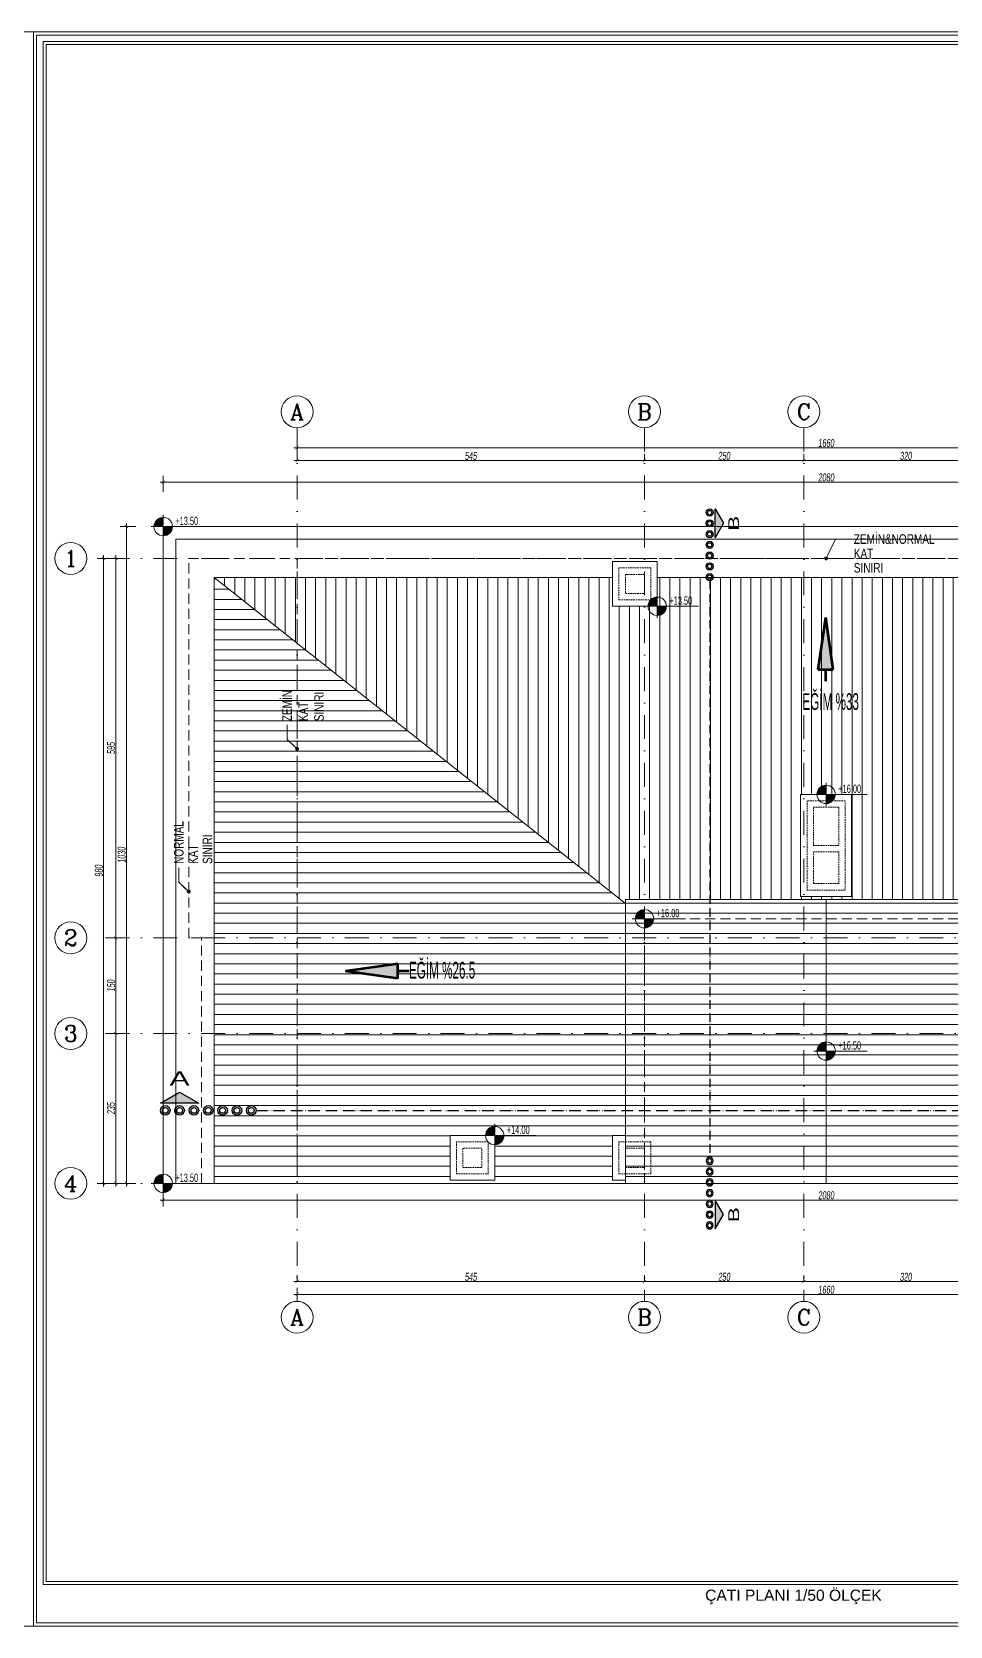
# Model space of a CAD drawing. Header units: millimetres. Extents: x -2145 to 33996, y -835 to 2363.
# Drawn here: x 18843 to 20284, y -835 to 1665 of the extents above; entities that cross this region are included whole.
import ezdxf
from ezdxf import colors
from ezdxf.entities.mleader import LeaderData, LeaderLine
from ezdxf.enums import TextEntityAlignment as Align
from ezdxf.math import Vec2, Vec3

# ---------------------------------------------------------------- set-up
doc = ezdxf.new("R2010")
doc.units = ezdxf.units.MM
for name, pattern in [('ACAD_ISO06W100', [36, 24, -3, 0, -3, 0, -3, 0, -3]), ('DASHDOT', [1, 0.5, -0.25, 0, -0.25]), ('HIDDEN', [9.525, 6.35, -3.175]), ('HIDDENX2', [0.75, 0.5, -0.25])]:
    doc.linetypes.add(name, pattern=pattern)
doc.layers.add('ALAN', color=3, linetype='Continuous', lineweight=25, plot=False)
for name, color, linetype, lineweight in [('arcCGDM_antet', 85, 'Continuous', 20), ('NET_AKS', 251, 'DASHDOT', 9), ('NET_AKS_YAZI', 31, 'DASHDOT', 9), ('NET_BILGI @ 0.2', 13, 'Continuous', 13), ('NET_IZDUSUM', 251, 'HIDDEN', 5), ('NET_İŞARET', 1, 'Continuous', 18), ('NET_KAPI', 35, 'Continuous', 15), ('NET_KESİT_ÇİZİGİSİ', 1, 'Continuous', 30), ('NET_PLAN_KOT', 100, 'Continuous', 0), ('NET_TARAMA', 252, 'Continuous', 5), ('NET_TARAMA_DİKKAT', 1, 'Continuous', 9), ('NET_ÖLÇÜ DIŞ', 235, 'Continuous', 9), ('NET_ÖLÇÜ_AKS', 31, 'Continuous', 15), ('T-INCE', 254, 'Continuous', 0)]:
    doc.layers.add(name, color=color, linetype=linetype, lineweight=lineweight)
doc.layers.add('T-MAH-AD', color=7, linetype='Continuous')
doc.layers.add('text', color=7, linetype='Continuous')
doc.styles.add('ARIALTR', font='arial.ttf', dxfattribs={"width": 0.8, "height": 22.5})
doc.styles.add('ARıAL', font='arial.ttf', dxfattribs={"width": 0.7})
doc.styles.add('BODRUM', font='swisscl.ttf', dxfattribs={"width": 0.8, "oblique": 5})
doc.styles.add('DIN', font='arial.ttf', dxfattribs={"width": 0.6})
doc.styles.add('on02.0mm-Arial', font='arial.ttf', dxfattribs={"height": 2})
doc.styles.get("Standard").update_dxf_attribs({"font": 'arial.ttf'})
doc.styles.add('TAks_2', font='ROMANC', dxfattribs={"height": 5})
doc.dimstyles.new('olcu-50', dxfattribs={"dimscale": 0, "dimtxt": 12.5, "dimasz": 5, "dimexe": 10, "dimexo": 10, "dimgap": 1, "dimtad": 1, "dimdec": 1, "dimzin": 12, "dimtxsty": 'BODRUM', "dimblk": 'ARCHTICK', "dimcen": 8, "dimdle": 5, "dimclrd": 256, "dimclre": 256, "dimclrt": 256, "dimadec": 0, "dimazin": 2, "dimtfac": 1, "dimtdec": 1, "dimtix": 1, "dimtmove": 0, "dimatfit": 3, "dimldrblk": 'ARCHTICK', "dimfxl": 15, "dimfxlon": 1, "dimlwd": -1, "dimlwe": -1, "dimarcsym": 0})
pattern_1 = [(180, (-19049.477, 140.39), (-2e-15, -15.875), [])]

# ---------------------------------------------------------------- blocks, each defined once
blk = doc.blocks.new('_Dot')
at = {"color": 0, "linetype": 'ByBlock', "lineweight": -2}
blk.add_line((-0.5, 0), (-1, 0), dxfattribs=at)
at = {"color": 0, "linetype": 'ByBlock', "const_width": 0.5}
blk.add_lwpolyline([(-0.25, 0, 1), (0.25, 0, 1)], format="xyb", close=True, dxfattribs=at)
blk = doc.blocks.new('KOTLAR')
h = blk.add_hatch(color=256)
h.dxf.hatch_style = 1
h.paths.add_polyline_path([(0, 0), (0, 13, 0.414214), (-13, 0)])
h.paths.add_polyline_path([(0, -13, 0.414214), (13, 0), (0, 0)])
h.paths.add_polyline_path([(65.5, -11.3), (21.4, -11.3), (21.4, -29.9), (65.5, -29.9)], flags=9)
at = {"extrusion": (2.84e-14, 0.225686, 0.9742)}
for p, q in [((-17.2, 0), (58.1, 0)), ((0, 16.5), (0, -16.5))]:
    blk.add_line(p, q, dxfattribs=at)
blk.add_circle((0, 0), 13)
at = {"extrusion": (2.84e-14, 0.225686, 0.9742), "style": 'DIN', "width": 0.6}
for tag, p in [('INCE KOT', (-17.1, -2.1, 0.5)), ('KABA KOT', (-18.3, 14.2, -3.3))]:
    blk.add_attdef(tag, p, '', height=12, rotation=180, dxfattribs=at)
blk = doc.blocks.new('İŞRT - KES YER')
at = {"layer": 'NET_KESİT_ÇİZİGİSİ'}
h = blk.add_hatch(color=251, dxfattribs=at)
h.dxf.hatch_style = 1
h.paths.add_polyline_path([(0, 0), (40, -23.1), (-40, -23.1)])
h = blk.add_hatch(color=256, dxfattribs=at)
h.dxf.hatch_style = 1
h.paths.add_polyline_path([(160, -38.1, -1), (140, -38.1, -1)])
h.paths.add_polyline_path([(144, -38.1, 1), (156, -38.1, 1)], flags=16)
h.paths.add_polyline_path([(130, -38.1, -1), (110, -38.1, -1)])
h.paths.add_polyline_path([(114, -38.1, 1), (126, -38.1, 1)], flags=16)
h.paths.add_polyline_path([(100, -38.1, -1), (80, -38.1, -1)])
h.paths.add_polyline_path([(84, -38.1, 1), (96, -38.1, 1)], flags=16)
h.paths.add_polyline_path([(70, -38.1, -1), (50, -38.1, -1)])
h.paths.add_polyline_path([(54, -38.1, 1), (66, -38.1, 1)], flags=16)
h.paths.add_polyline_path([(40, -38.1, -1), (20, -38.1, -1)])
h.paths.add_polyline_path([(24, -38.1, 1), (36, -38.1, 1)], flags=16)
h.paths.add_polyline_path([(10, -38.1, -1), (-10, -38.1, -1)])
h.paths.add_polyline_path([(-6, -38.1, 1), (6, -38.1, 1)], flags=16)
h.paths.add_polyline_path([(-20, -38.1, -1), (-40, -38.1, -1)])
h.paths.add_polyline_path([(-36, -38.1, 1), (-24, -38.1, 1)], flags=16)
blk.add_lwpolyline([(0, 0), (40, -23.1), (-40, -23.1)], close=True, dxfattribs=at)
for centre, radius in [((-30, -38.1), 10), ((-30, -38.1), 6), ((0, -38.1), 10), ((0, -38.1), 6), ((30, -38.1), 10), ((30, -38.1), 6), ((60, -38.1), 10), ((60, -38.1), 6), ((90, -38.1), 10), ((90, -38.1), 6), ((120, -38.1), 10), ((120, -38.1), 6), ((150, -38.1), 10), ((150, -38.1), 6)]:
    blk.add_circle(centre, radius, dxfattribs=at)
blk = doc.blocks.new('*U634')
at = {"layer": 'NET_KESİT_ÇİZİGİSİ', "linetype": 'ACAD_ISO06W100'}
blk.add_lwpolyline([(1807.3, 0), (200, 0)], dxfattribs=at)
at = {"layer": 'NET_KESİT_ÇİZİGİSİ'}
blk.add_blockref('İŞRT - KES YER', (40, 38.1), dxfattribs=at)
at = {"layer": 'NET_KESİT_ÇİZİGİSİ', "xscale": -1}
blk.add_blockref('İŞRT - KES YER', (1967.3, 38.1), dxfattribs=at)
at = {"layer": 'NET_KESİT_ÇİZİGİSİ', "style": 'ARıAL', "width": 1.5}
for tag, p in [('KESİTSOL', (40, 66.8)), ('KESİTSAĞ', (1967.3, 66.8))]:
    blk.add_attdef(tag, text='', height=30, dxfattribs=at).set_placement(p, align=Align.MIDDLE_CENTER)
blk = doc.blocks.new('_ArchTick')
at = {"color": 0, "linetype": 'ByBlock', "const_width": 0.15}
blk.add_lwpolyline([(-0.5, -0.5), (0.5, 0.5)], dxfattribs=at)
blk = doc.blocks.new('*D1567')
at = {"layer": 'Defpoints', "color": 0, "transparency": 16777216}
for p in [(-830, 153.4), (-285, 153.4), (-285, 153.4)]:
    blk.add_point(p, dxfattribs=at)
at = {"layer": 'NET_ÖLÇÜ_AKS', "transparency": 16777216}
for p, q in [((-835, 153.4), (-280, 153.4)), ((-830, 153.4), (-830, 163.4)), ((-285, 153.4), (-285, 163.4))]:
    blk.add_line(p, q, dxfattribs=at)
at = {"layer": 'NET_ÖLÇÜ_AKS', "transparency": 16777216, "xscale": 5, "yscale": 5, "zscale": 5, "rotation": 180}
blk.add_blockref('_ArchTick', (-830, 153.4), dxfattribs=at)
at = {"layer": 'NET_ÖLÇÜ_AKS', "transparency": 16777216, "xscale": 5, "yscale": 5, "zscale": 5}
blk.add_blockref('_ArchTick', (-285, 153.4), dxfattribs=at)
at = {"layer": 'NET_ÖLÇÜ_AKS', "transparency": 16777216, "insert": (-557.5, 160.7), "char_height": 12.5, "attachment_point": 5, "style": 'BODRUM'}
blk.add_mtext('545', dxfattribs=at)
blk = doc.blocks.new('*D1568')
at = {"layer": 'Defpoints', "color": 0, "transparency": 16777216}
for p in [(-285, 153.4), (-35, 153.4), (-35, 153.4)]:
    blk.add_point(p, dxfattribs=at)
at = {"layer": 'NET_ÖLÇÜ_AKS', "transparency": 16777216}
for p, q in [((-290, 153.4), (-30, 153.4)), ((-285, 153.4), (-285, 163.4)), ((-35, 153.4), (-35, 163.4))]:
    blk.add_line(p, q, dxfattribs=at)
at = {"layer": 'NET_ÖLÇÜ_AKS', "transparency": 16777216, "xscale": 5, "yscale": 5, "zscale": 5, "rotation": 180}
blk.add_blockref('_ArchTick', (-285, 153.4), dxfattribs=at)
at = {"layer": 'NET_ÖLÇÜ_AKS', "transparency": 16777216, "xscale": 5, "yscale": 5, "zscale": 5}
blk.add_blockref('_ArchTick', (-35, 153.4), dxfattribs=at)
at = {"layer": 'NET_ÖLÇÜ_AKS', "transparency": 16777216, "insert": (-160, 160.8), "char_height": 12.5, "attachment_point": 5, "style": 'BODRUM'}
blk.add_mtext('250', dxfattribs=at)
blk = doc.blocks.new('*D1569')
at = {"layer": 'Defpoints', "color": 0, "transparency": 16777216}
for p in [(-35, 153.4), (285, 153.4), (285, 153.4)]:
    blk.add_point(p, dxfattribs=at)
at = {"layer": 'NET_ÖLÇÜ_AKS', "transparency": 16777216}
for p, q in [((-40, 153.4), (290, 153.4)), ((-35, 153.4), (-35, 163.4)), ((285, 153.4), (285, 163.4))]:
    blk.add_line(p, q, dxfattribs=at)
at = {"layer": 'NET_ÖLÇÜ_AKS', "transparency": 16777216, "xscale": 5, "yscale": 5, "zscale": 5, "rotation": 180}
blk.add_blockref('_ArchTick', (-35, 153.4), dxfattribs=at)
at = {"layer": 'NET_ÖLÇÜ_AKS', "transparency": 16777216, "xscale": 5, "yscale": 5, "zscale": 5}
blk.add_blockref('_ArchTick', (285, 153.4), dxfattribs=at)
at = {"layer": 'NET_ÖLÇÜ_AKS', "transparency": 16777216, "insert": (125, 160.8), "char_height": 12.5, "attachment_point": 5, "style": 'BODRUM'}
blk.add_mtext('320', dxfattribs=at)
blk = doc.blocks.new('*D1571')
at = {"layer": 'Defpoints', "color": 0, "transparency": 16777216}
for p in [(-830, 153.4), (830, 173.6), (830, 153.4)]:
    blk.add_point(p, dxfattribs=at)
at = {"layer": 'NET_ÖLÇÜ_AKS', "transparency": 16777216}
for p, q in [((-830, 163.4), (-830, 183.6)), ((830, 163.4), (830, 183.6)), ((-835, 173.6), (835, 173.6))]:
    blk.add_line(p, q, dxfattribs=at)
at = {"layer": 'NET_ÖLÇÜ_AKS', "transparency": 16777216, "xscale": 5, "yscale": 5, "zscale": 5, "rotation": 180}
blk.add_blockref('_ArchTick', (-830, 173.6), dxfattribs=at)
at = {"layer": 'NET_ÖLÇÜ_AKS', "transparency": 16777216, "xscale": 5, "yscale": 5, "zscale": 5}
blk.add_blockref('_ArchTick', (830, 173.6), dxfattribs=at)
at = {"layer": 'NET_ÖLÇÜ_AKS', "transparency": 16777216, "insert": (0, 181), "char_height": 12.5, "attachment_point": 5, "style": 'BODRUM'}
blk.add_mtext('1660', dxfattribs=at)
blk = doc.blocks.new('*D1572')
at = {"layer": 'Defpoints', "color": 0, "transparency": 16777216}
for p in [(-1114.3, -745), (-1114.3, -745), (-1114.3, -980)]:
    blk.add_point(p, dxfattribs=at)
at = {"layer": 'NET_ÖLÇÜ_AKS', "transparency": 16777216}
for p, q in [((-1114.3, -985), (-1114.3, -740)), ((-1114.3, -745), (-1104.3, -745)), ((-1114.3, -980), (-1104.3, -980))]:
    blk.add_line(p, q, dxfattribs=at)
at = {"layer": 'NET_ÖLÇÜ_AKS', "transparency": 16777216, "xscale": 5, "yscale": 5, "zscale": 5}
for p, rotation in [((-1114.3, -745), 90), ((-1114.3, -980), 270)]:
    blk.add_blockref('_ArchTick', p, dxfattribs=dict(at, rotation=rotation))
at = {"layer": 'NET_ÖLÇÜ_AKS', "transparency": 16777216, "insert": (-1121.7, -862.5), "char_height": 12.5, "attachment_point": 5, "rotation": 90, "style": 'BODRUM'}
blk.add_mtext('235', dxfattribs=at)
blk = doc.blocks.new('*D1573')
at = {"layer": 'Defpoints', "color": 0, "transparency": 16777216}
for p in [(-1114.3, -595), (-1114.3, -595), (-1114.3, -745)]:
    blk.add_point(p, dxfattribs=at)
at = {"layer": 'NET_ÖLÇÜ_AKS', "transparency": 16777216}
for p, q in [((-1114.3, -750), (-1114.3, -590)), ((-1114.3, -595), (-1104.3, -595)), ((-1114.3, -745), (-1104.3, -745))]:
    blk.add_line(p, q, dxfattribs=at)
at = {"layer": 'NET_ÖLÇÜ_AKS', "transparency": 16777216, "xscale": 5, "yscale": 5, "zscale": 5}
for p, rotation in [((-1114.3, -595), 90), ((-1114.3, -745), 270)]:
    blk.add_blockref('_ArchTick', p, dxfattribs=dict(at, rotation=rotation))
at = {"layer": 'NET_ÖLÇÜ_AKS', "transparency": 16777216, "insert": (-1121.7, -670), "char_height": 12.5, "attachment_point": 5, "rotation": 90, "style": 'BODRUM'}
blk.add_mtext('150', dxfattribs=at)
blk = doc.blocks.new('*D1574')
at = {"layer": 'Defpoints', "color": 0, "transparency": 16777216}
for p in [(-1114.3, 0), (-1114.3, 0), (-1114.3, -595)]:
    blk.add_point(p, dxfattribs=at)
at = {"layer": 'NET_ÖLÇÜ_AKS', "transparency": 16777216}
for p, q in [((-1114.3, -600), (-1114.3, 5)), ((-1114.3, 0), (-1104.3, 0)), ((-1114.3, -595), (-1104.3, -595))]:
    blk.add_line(p, q, dxfattribs=at)
at = {"layer": 'NET_ÖLÇÜ_AKS', "transparency": 16777216, "xscale": 5, "yscale": 5, "zscale": 5}
for p, rotation in [((-1114.3, 0), 90), ((-1114.3, -595), 270)]:
    blk.add_blockref('_ArchTick', p, dxfattribs=dict(at, rotation=rotation))
at = {"layer": 'NET_ÖLÇÜ_AKS', "transparency": 16777216, "insert": (-1121.7, -297.5), "char_height": 12.5, "attachment_point": 5, "rotation": 90, "style": 'BODRUM'}
blk.add_mtext('595', dxfattribs=at)
blk = doc.blocks.new('*D1575')
at = {"layer": 'Defpoints', "color": 0, "transparency": 16777216}
for p in [(-1133.5, 0), (-1114.3, 0), (-1114.3, -980)]:
    blk.add_point(p, dxfattribs=at)
at = {"layer": 'NET_ÖLÇÜ_AKS', "transparency": 16777216}
for p, q in [((-1133.5, -985), (-1133.5, 5)), ((-1124.3, 0), (-1143.5, 0)), ((-1124.3, -980), (-1143.5, -980))]:
    blk.add_line(p, q, dxfattribs=at)
at = {"layer": 'NET_ÖLÇÜ_AKS', "transparency": 16777216, "xscale": 5, "yscale": 5, "zscale": 5}
for p, rotation in [((-1133.5, 0), 90), ((-1133.5, -980), 270)]:
    blk.add_blockref('_ArchTick', p, dxfattribs=dict(at, rotation=rotation))
at = {"layer": 'NET_ÖLÇÜ_AKS', "transparency": 16777216, "insert": (-1140.9, -490), "char_height": 12.5, "attachment_point": 5, "rotation": 90, "style": 'BODRUM'}
blk.add_mtext('980', dxfattribs=at)
blk = doc.blocks.new('*D1576')
at = {"layer": 'Defpoints', "color": 0, "transparency": 16777216}
for p in [(-830, -1134), (-285, -1134), (-285, -1134)]:
    blk.add_point(p, dxfattribs=at)
at = {"layer": 'NET_ÖLÇÜ_AKS', "transparency": 16777216}
for p, q in [((-830, -1134), (-830, -1124)), ((-285, -1134), (-285, -1124)), ((-835, -1134), (-280, -1134))]:
    blk.add_line(p, q, dxfattribs=at)
at = {"layer": 'NET_ÖLÇÜ_AKS', "transparency": 16777216, "xscale": 5, "yscale": 5, "zscale": 5, "rotation": 180}
blk.add_blockref('_ArchTick', (-830, -1134), dxfattribs=at)
at = {"layer": 'NET_ÖLÇÜ_AKS', "transparency": 16777216, "xscale": 5, "yscale": 5, "zscale": 5}
blk.add_blockref('_ArchTick', (-285, -1134), dxfattribs=at)
at = {"layer": 'NET_ÖLÇÜ_AKS', "transparency": 16777216, "insert": (-557.5, -1126.6), "char_height": 12.5, "attachment_point": 5, "style": 'BODRUM'}
blk.add_mtext('545', dxfattribs=at)
blk = doc.blocks.new('*D1577')
at = {"layer": 'Defpoints', "color": 0, "transparency": 16777216}
for p in [(-285, -1134), (-35, -1134), (-35, -1134)]:
    blk.add_point(p, dxfattribs=at)
at = {"layer": 'NET_ÖLÇÜ_AKS', "transparency": 16777216}
for p, q in [((-285, -1134), (-285, -1124)), ((-35, -1134), (-35, -1124)), ((-290, -1134), (-30, -1134))]:
    blk.add_line(p, q, dxfattribs=at)
at = {"layer": 'NET_ÖLÇÜ_AKS', "transparency": 16777216, "xscale": 5, "yscale": 5, "zscale": 5, "rotation": 180}
blk.add_blockref('_ArchTick', (-285, -1134), dxfattribs=at)
at = {"layer": 'NET_ÖLÇÜ_AKS', "transparency": 16777216, "xscale": 5, "yscale": 5, "zscale": 5}
blk.add_blockref('_ArchTick', (-35, -1134), dxfattribs=at)
at = {"layer": 'NET_ÖLÇÜ_AKS', "transparency": 16777216, "insert": (-160, -1126.6), "char_height": 12.5, "attachment_point": 5, "style": 'BODRUM'}
blk.add_mtext('250', dxfattribs=at)
blk = doc.blocks.new('*D1578')
at = {"layer": 'Defpoints', "color": 0, "transparency": 16777216}
for p in [(-35, -1134), (285, -1134), (285, -1134)]:
    blk.add_point(p, dxfattribs=at)
at = {"layer": 'NET_ÖLÇÜ_AKS', "transparency": 16777216}
for p, q in [((-35, -1134), (-35, -1124)), ((285, -1134), (285, -1124)), ((-40, -1134), (290, -1134))]:
    blk.add_line(p, q, dxfattribs=at)
at = {"layer": 'NET_ÖLÇÜ_AKS', "transparency": 16777216, "xscale": 5, "yscale": 5, "zscale": 5, "rotation": 180}
blk.add_blockref('_ArchTick', (-35, -1134), dxfattribs=at)
at = {"layer": 'NET_ÖLÇÜ_AKS', "transparency": 16777216, "xscale": 5, "yscale": 5, "zscale": 5}
blk.add_blockref('_ArchTick', (285, -1134), dxfattribs=at)
at = {"layer": 'NET_ÖLÇÜ_AKS', "transparency": 16777216, "insert": (125, -1126.6), "char_height": 12.5, "attachment_point": 5, "style": 'BODRUM'}
blk.add_mtext('320', dxfattribs=at)
blk = doc.blocks.new('*D1580')
at = {"layer": 'Defpoints', "color": 0, "transparency": 16777216}
for p in [(-830, -1134), (830, -1134), (830, -1154.3)]:
    blk.add_point(p, dxfattribs=at)
at = {"layer": 'NET_ÖLÇÜ_AKS', "transparency": 16777216}
for p, q in [((-830, -1144), (-830, -1164.3)), ((830, -1144), (830, -1164.3)), ((-835, -1154.3), (835, -1154.3))]:
    blk.add_line(p, q, dxfattribs=at)
at = {"layer": 'NET_ÖLÇÜ_AKS', "transparency": 16777216, "xscale": 5, "yscale": 5, "zscale": 5, "rotation": 180}
blk.add_blockref('_ArchTick', (-830, -1154.3), dxfattribs=at)
at = {"layer": 'NET_ÖLÇÜ_AKS', "transparency": 16777216, "xscale": 5, "yscale": 5, "zscale": 5}
blk.add_blockref('_ArchTick', (830, -1154.3), dxfattribs=at)
at = {"layer": 'NET_ÖLÇÜ_AKS', "transparency": 16777216, "insert": (0, -1146.9), "char_height": 12.5, "attachment_point": 5, "style": 'BODRUM'}
blk.add_mtext('1660', dxfattribs=at)
blk = doc.blocks.new('A$C5ec6af74')
at = {"layer": 'NET_AKS', "ltscale": 75}
for p, q in [((-865, 1185), (-865, -185)), ((-320, 1185), (-320, -185)), ((-70, 1185), (-70, -185)), ((1125, 980), (-1195, 980)), ((1125, 385), (-1195, 385)), ((1125, 235), (-1195, 235)), ((1125, 0), (-1195, 0))]:
    blk.add_line(p, q, dxfattribs=at)
at = {"layer": 'NET_AKS', "linetype": 'Continuous', "ltscale": 100}
for centre in [(-865, 1210), (-320, 1210), (-70, 1210), (-1220, 980), (-1220, 385), (-1220, 235), (-1220, 0), (-865, -210), (-320, -210), (-70, -210)]:
    blk.add_circle(centre, 25, dxfattribs=at)
at = {"layer": 'NET_AKS_YAZI', "linetype": 'Continuous', "style": 'TAks_2'}
for s, p in [('A', (-865, 1210)), ('B', (-320, 1210)), ('C', (-70, 1210)), ('1', (-1220, 980)), ('2', (-1220, 385)), ('3', (-1220, 235)), ('4', (-1220, 0)), ('A', (-865, -210)), ('B', (-320, -210)), ('C', (-70, -210))]:
    blk.add_text(s, height=25, dxfattribs=at).set_placement(p, align=Align.MIDDLE_CENTER)
blk = doc.blocks.new('*D997')
at = {"layer": 'Defpoints', "color": 0, "transparency": 16777216}
for p in [(21129.5, 959.2), (19049.5, 889.6), (21129.5, 889.6)]:
    blk.add_point(p, dxfattribs=at)
at = {"layer": 'NET_ÖLÇÜ DIŞ', "transparency": 16777216}
for p, q in [((19044.5, 959.2), (21134.5, 959.2)), ((19049.5, 944.2), (19049.5, 969.2)), ((21129.5, 944.2), (21129.5, 969.2))]:
    blk.add_line(p, q, dxfattribs=at)
at = {"layer": 'NET_ÖLÇÜ DIŞ', "transparency": 16777216, "xscale": 5, "yscale": 5, "zscale": 5, "rotation": 180}
blk.add_blockref('_ArchTick', (19049.5, 959.2), dxfattribs=at)
at = {"layer": 'NET_ÖLÇÜ DIŞ', "transparency": 16777216, "xscale": 5, "yscale": 5, "zscale": 5}
blk.add_blockref('_ArchTick', (21129.5, 959.2), dxfattribs=at)
at = {"layer": 'NET_ÖLÇÜ DIŞ', "transparency": 16777216, "insert": (20089.5, 966.6), "char_height": 12.5, "attachment_point": 5, "style": 'BODRUM'}
blk.add_mtext('2080', dxfattribs=at)
blk = doc.blocks.new('*D998')
at = {"layer": 'Defpoints', "color": 0, "transparency": 16777216}
for p in [(19049.5, -140.4), (21129.5, -140.4), (19049.5, -166.6)]:
    blk.add_point(p, dxfattribs=at)
at = {"layer": 'NET_ÖLÇÜ DIŞ', "transparency": 16777216}
for p, q in [((21134.5, -166.6), (19044.5, -166.6)), ((19049.5, -151.6), (19049.5, -176.6)), ((21129.5, -151.6), (21129.5, -176.6))]:
    blk.add_line(p, q, dxfattribs=at)
at = {"layer": 'NET_ÖLÇÜ DIŞ', "transparency": 16777216, "xscale": 5, "yscale": 5, "zscale": 5}
for p, rotation in [((19049.5, -166.6), 180.0000010507983), ((21129.5, -166.6), 1.050798328350311e-06)]:
    blk.add_blockref('_ArchTick', p, dxfattribs=dict(at, rotation=rotation))
at = {"layer": 'NET_ÖLÇÜ DIŞ', "transparency": 16777216, "insert": (20089.5, -159.1), "char_height": 12.5, "attachment_point": 5, "rotation": 0, "style": 'BODRUM'}
blk.add_mtext('2080', dxfattribs=at)
blk = doc.blocks.new('*U1585')
at = {"layer": 'NET_KESİT_ÇİZİGİSİ', "linetype": 'ACAD_ISO06W100'}
blk.add_lwpolyline([(2626.7, 0), (200, 0)], dxfattribs=at)
at = {"layer": 'NET_KESİT_ÇİZİGİSİ', "xscale": -1}
blk.add_blockref('İŞRT - KES YER', (2786.7, 38.1), dxfattribs=at)
at = {"layer": 'NET_KESİT_ÇİZİGİSİ', "style": 'ARıAL', "width": 1.5}
for tag, p in [('KESİTSOL', (40, 66.8)), ('KESİTSAĞ', (2786.7, 66.8))]:
    blk.add_attdef(tag, text='', height=30, dxfattribs=at).set_placement(p, align=Align.MIDDLE_CENTER)
blk = doc.blocks.new('*D1590')
at = {"layer": 'Defpoints', "color": 0, "transparency": 16777216}
for p in [(18991.8, 889.6), (19049.5, 889.6), (19049.5, -140.4)]:
    blk.add_point(p, dxfattribs=at)
at = {"layer": 'NET_ÖLÇÜ DIŞ', "transparency": 16777216}
for p, q in [((19006.8, 889.6), (18981.8, 889.6)), ((18991.8, -145.4), (18991.8, 894.6)), ((19006.8, -140.4), (18981.8, -140.4))]:
    blk.add_line(p, q, dxfattribs=at)
at = {"layer": 'NET_ÖLÇÜ DIŞ', "transparency": 16777216, "xscale": 5, "yscale": 5, "zscale": 5}
for p, rotation in [((18991.8, 889.6), 90), ((18991.8, -140.4), 270)]:
    blk.add_blockref('_ArchTick', p, dxfattribs=dict(at, rotation=rotation))
at = {"layer": 'NET_ÖLÇÜ DIŞ', "transparency": 16777216, "insert": (18984.4, 374.6), "char_height": 12.5, "attachment_point": 5, "rotation": 90, "style": 'BODRUM'}
blk.add_mtext('1030', dxfattribs=at)
blk = doc.blocks.new('A$C72A90CC0')
at = {"layer": 'NET_TARAMA_DİKKAT', "linetype": 'Continuous', "lineweight": 70}
blk.add_hatch(color=256, dxfattribs=at).paths.add_polyline_path([(72.7, 10.3), (72.7, -10.3), (0, 0)])
at = {"layer": 'NET_TARAMA_DİKKAT', "lineweight": 70}
for p, q in [((72.7, 10.3), (0, 0)), ((72.7, -10.3), (72.7, 10.3)), ((72.7, -10.3), (0, 0))]:
    blk.add_line(p, q, dxfattribs=at)
at = {"layer": 'NET_TARAMA_DİKKAT', "linetype": 'Continuous', "lineweight": 70}
blk.add_line((88.7, 0), (72.7, 0), dxfattribs=at)
blk = doc.blocks.new('A$C3a4dd877')
at = {"layer": 'NET_ÖLÇÜ_AKS'}
for p1, p2, distance, picture, middle in [((-830, 153.36), (830, 153.36), 20.28, '*D1571', (0, 181.04)), ((-830, 153.36), (-285, 153.36), 0, '*D1567', (-557.5, 160.73)), ((-1114.26, -980), (-1114.26, 0), 19.2, '*D1575', (-1140.86, -490)), ((-1114.26, -980), (-1114.26, -745), 0, '*D1572', (-1121.67, -862.5)), ((-830, -1133.99), (-285, -1133.99), 0, '*D1576', (-557.5, -1126.61)), ((-830, -1133.99), (830, -1133.99), -20.28, '*D1580', (0, -1146.87))]:
    dim = blk.add_aligned_dim(p1=p1, p2=p2, distance=distance, dimstyle='olcu-50', override={"dimscale": 1}, dxfattribs=at)
    dim.commit()
    dim.dimension.update_dxf_attribs({"geometry": picture, "text_midpoint": middle})
for base, p1, p2, angle, picture, middle in [((-35, 153.36), (-285, 153.36), (-35, 153.36), 180, '*D1568', (-160, 160.76)), ((285, 153.36), (-35, 153.36), (285, 153.36), 180, '*D1569', (125, 160.77)), ((-1114.26, 0), (-1114.26, -595), (-1114.26, 0), 270, '*D1574', (-1121.66, -297.5)), ((-1114.26, -595), (-1114.26, -745), (-1114.26, -595), 270, '*D1573', (-1121.66, -670)), ((-35, -1133.99), (-285, -1133.99), (-35, -1133.99), 180, '*D1577', (-160, -1126.59)), ((285, -1133.99), (-35, -1133.99), (285, -1133.99), 180, '*D1578', (125, -1126.58))]:
    dim = blk.add_linear_dim(base=base, p1=p1, p2=p2, angle=angle, dimstyle='olcu-50', override={"dimscale": 1, "dimtmove": 1}, dxfattribs=at)
    dim.commit()
    dim.dimension.update_dxf_attribs({"geometry": picture, "text_midpoint": middle})
blk = doc.blocks.new('A$C5d35340c')
at = {"layer": 'NET_TARAMA'}
h = blk.add_hatch(dxfattribs=at)
h.set_pattern_fill('ANSI31', color=256, scale=5, angle=45)
h.set_pattern_definition([(90, (-19049.477, 140.39), (-15.875, 0), [])])
h.paths.add_polyline_path([(1000, 610), (1080, 610), (1080, 450), (1000, 450)], flags=16)
h.paths.add_polyline_path([(1010, 600), (1070, 600), (1070, 460), (1010, 460)], flags=0)
h.paths.add_polyline_path([(1020, 590), (1060, 590), (1060, 530), (1020, 530)], flags=0)
h.paths.add_polyline_path([(1020, 520), (1060, 520), (1060, 470), (1020, 470)], flags=0)
h.paths.add_polyline_path([(725, 438.8), (725, 445), (1355, 445), (1355, 438.8), (2000, 950), (1375, 950), (1375, 905), (1305, 905), (1305, 950), (775, 950), (775, 905), (705, 905), (705, 950), (80, 950)])
h = blk.add_hatch(dxfattribs=at)
h.set_pattern_fill('ANSI31', color=256, scale=5, angle=135)
h.set_pattern_definition(pattern_1)
h.paths.add_polyline_path([(520, 75), (520, 5), (450, 5), (450, 75)], flags=16)
h.paths.add_polyline_path([(510, 65), (510, 15), (460, 15), (460, 65)], flags=0)
h.paths.add_polyline_path([(500, 55), (500, 25), (470, 25), (470, 55)], flags=0)
h.paths.add_polyline_path([(367.9, 321.2), (286.1, 332.8), (367.9, 344.4)], flags=16)
h.paths.add_polyline_path([(725, 75), (725, 438.8), (80, 950), (80, 345), (80, 0), (755, 0), (755, 5), (705, 5), (705, 75)])
h = blk.add_hatch(dxfattribs=at)
h.set_pattern_fill('ANSI31', color=256, scale=5, angle=135)
h.set_pattern_definition(pattern_1)
h.paths.add_polyline_path([(1040, 445), (725, 445), (725, 75), (725, 75), (725, 5), (725, 5), (725, 0), (1040, 0)])
h = blk.add_hatch(dxfattribs=at)
h.set_pattern_fill('ANSI31', color=256, scale=5, angle=135)
h.set_pattern_definition(pattern_1)
h.paths.add_polyline_path([(1355, 445), (1040, 445), (1040, 0), (1355, 0), (1355, 5), (1355, 5), (1355, 105), (1355, 105)])
at = {"layer": 'NET_IZDUSUM', "color": 2, "ltscale": 2.5, "true_color": 0xf1eb1f}
for p, q in [((755, 0), (755, 415)), ((755, 415), (1325, 415))]:
    blk.add_line(p, q, dxfattribs=at)
for points in [[(40, 980), (2040, 980), (2040, 385), (2020, 385), (2020, 0), (60, 0), (60, 385), (40, 385)], [(1870, 980), (210, 980), (210, 0), (1870, 0)]]:
    blk.add_lwpolyline(points, close=True, dxfattribs=at)
at = {"layer": 'NET_KAPI', "linetype": 'HIDDENX2', "ltscale": 5}
for points in [[(715, 915), (765, 915), (765, 965), (715, 965)], [(725, 925), (755, 925), (755, 955), (725, 955)], [(1010, 460), (1070, 460), (1070, 600), (1010, 600)], [(1020, 590), (1060, 590), (1060, 530), (1020, 530)], [(1020, 520), (1060, 520), (1060, 470), (1020, 470)], [(460, 15), (510, 15), (510, 65), (460, 65)], [(500, 55), (470, 55), (470, 25), (500, 25)], [(715, 15), (765, 15), (765, 65), (715, 65)], [(725, 25), (755, 25), (755, 55), (725, 55)]]:
    blk.add_lwpolyline(points, close=True, dxfattribs=at)
at = {"layer": 'T-INCE'}
for p, q in [((20, 1010), (2060, 1010)), ((20, 0), (20, 1010)), ((80, 950), (725, 438.8)), ((725, 445), (1355, 445)), ((725, 0), (725, 445)), ((1040, 445), (1040, 0)), ((2080, 0), (0, 0))]:
    blk.add_line(p, q, dxfattribs=at)
for points in [[(0, 0), (0, 345), (0, 345), (0, 1030), (2080, 1030), (2080, 345), (2080, 345), (2080, 0)], [(80, 0), (80, 345), (80, 950), (705, 950)], [(775, 950), (1305, 950)], [(725, 75), (705, 75), (705, 5), (725, 5)]]:
    blk.add_lwpolyline(points, dxfattribs=at)
for points in [[(705, 905), (775, 905), (775, 975), (705, 975)], [(1000, 450), (1080, 450), (1080, 610), (1000, 610)], [(450, 5), (520, 5), (520, 75), (450, 75)]]:
    blk.add_lwpolyline(points, close=True, dxfattribs=at)
at = {"layer": 'NET_İŞARET', "xscale": 1.125, "yscale": 1.125, "zscale": 1.125, "rotation": 270}
blk.add_blockref('A$C72A90CC0', (1039.3, 887.4), dxfattribs=at)
at = {"layer": 'NET_İŞARET', "xscale": 1.125, "yscale": 1.125, "zscale": 1.125}
blk.add_blockref('A$C72A90CC0', (286.1, 332.8), dxfattribs=at)
at = {"layer": 'T-MAH-AD', "style": 'ARIALTR', "width": 0.5}
for s, p in [('EĞİM %%%33', (1047.1, 758.8)), ('EĞİM %%%26.5', (437.5, 337.6))]:
    blk.add_text(s, height=26.25, dxfattribs=at).set_placement(p, align=Align.MIDDLE)
at = {"layer": 'NET_BILGI @ 0.2', "transparency": 33554687}
ml = blk.add_multileader_mtext('Standard', dxfattribs=at)
ml.set_content('\\pxsm0.9;{\\fSwis721 Lt BT|b0|i0|c162|p34;\\W0.75;\\C256;ZEMİN&NORMAL KAT SINIRI}', color=7, style='on02.0mm-Arial')
ml.set_leader_properties(color=256, linetype='Continuous', lineweight=-1)
ml.set_arrow_properties(name='DOT')
ml.build(insert=Vec2(0, 0))
ml.multileader.update_dxf_attribs({"dogleg_length": 100, "arrow_head_size": 6, "scale": 0.2})
ctx = ml.context
ctx.base_point, ctx.scale, ctx.char_height, ctx.arrow_head_size, ctx.landing_gap_size, ctx.plane_origin, ctx.plane_x_axis = Vec3(1077.4, 1010.1), 0.2, 15, 6, 6, Vec3(-1051.4, 1020.2), Vec3(1, 0, 0)
notes = []
notes.append((ctx, [(0, (1, 1, 0), (1054.7, 1010.1), (1, 0, 0), 22.7, [(0, [(1040, 980)], 0, [])])]))
ctx.mtext.insert, ctx.mtext.text_direction, ctx.mtext.width, ctx.mtext.defined_height, ctx.mtext.flow_direction = Vec3(1083.4, 1017.9), Vec3(1, 0, 0), 261.265, 65.2, 5
ml = blk.add_multileader_mtext('Standard', dxfattribs=at)
ml.set_content('{\\fSwis721 Lt BT|b0|i0|c162|p34;\\W0.75;\\C256;ZEMİN KAT SINIRI}', color=7, style='on02.0mm-Arial')
ml.set_leader_properties(color=256, linetype='Continuous', lineweight=-1)
ml.set_arrow_properties(name='DOT')
ml.build(insert=Vec2(0, 0))
ml.multileader.update_dxf_attribs({"dogleg_length": 100, "arrow_head_size": 6, "scale": 0.2})
ctx = ml.context
ctx.base_point, ctx.scale, ctx.char_height, ctx.arrow_head_size, ctx.landing_gap_size, ctx.plane_origin, ctx.plane_x_axis, ctx.plane_y_axis = Vec3(194.6, 718.8), 0.2, 15, 6, 6, Vec3(169.8, -1409.9), Vec3(0, 1, 0), Vec3(-1, 0)
notes.append((ctx, [(0, (1, 1, 0), (194.6, 696.1), (0, 1, 0), 22.7, [(0, [(210, 681.4)], 0, [])])]))
ctx.mtext.insert, ctx.mtext.text_direction, ctx.mtext.rotation, ctx.mtext.width, ctx.mtext.defined_height, ctx.mtext.flow_direction = Vec3(186.9, 724.8), Vec3(0, 1, 0), 1.570796, 261.265, 65.2, 5
ml = blk.add_multileader_mtext('Standard', dxfattribs=at)
ml.set_content('\\pxsm0.9;{\\fSwis721 Lt BT|b0|i0|c162|p34;\\W0.75;\\C256;NORMAL KAT SINIRI}', color=7, style='on02.0mm-Arial')
ml.set_leader_properties(color=256, linetype='Continuous', lineweight=-1)
ml.set_arrow_properties(name='DOT')
ml.build(insert=Vec2(0, 0))
ml.multileader.update_dxf_attribs({"dogleg_length": 100, "arrow_head_size": 6, "scale": 0.2})
ctx = ml.context
ctx.base_point, ctx.scale, ctx.char_height, ctx.arrow_head_size, ctx.landing_gap_size, ctx.plane_origin, ctx.plane_x_axis, ctx.plane_y_axis = Vec3(24.6, 494.9), 0.2, 15, 6, 6, Vec3(-0.2, -1633.9), Vec3(0, 1, 0), Vec3(-1, 0)
notes.append((ctx, [(0, (1, 1, 0), (24.6, 472.1), (0, 1, 0), 22.7, [(0, [(40, 457.5)], 0, [])])]))
ctx.mtext.insert, ctx.mtext.text_direction, ctx.mtext.rotation, ctx.mtext.width, ctx.mtext.defined_height, ctx.mtext.flow_direction = Vec3(16.9, 500.9), Vec3(0, 1, 0), 1.570796, 261.265, 65.2, 5
for ctx, leaders in notes:
    for number, flags, end, landing, length, lines in leaders:
        leader = LeaderData()
        leader.index, (leader.has_last_leader_line, leader.has_dogleg_vector, leader.attachment_direction) = number, flags
        leader.last_leader_point, leader.dogleg_vector, leader.dogleg_length = Vec3(end), Vec3(landing), length
        for number, points, colour, breaks in lines:
            line = LeaderLine()
            line.index, line.vertices, line.color, line.breaks = number, Vec3.list(points), colors.encode_raw_color(colour), breaks
            leader.lines.append(line)
        ctx.leaders.append(leader)

msp = doc.modelspace()

# ---------------------------------------------------------------- linework, layer by layer
at = {"layer": 'arcCGDM_antet', "ltscale": 10}
for points in [[(16345.97, 1665.32), (18845.97, 1665.32), (18845.97, -834.68), (16345.97, -834.68)], [(18845.97, 1665.32), (21345.97, 1665.32), (21345.97, -834.68), (18845.97, -834.68)], [(18850.97, 1660.32), (21340.97, 1660.32), (21340.97, -829.68), (18850.97, -829.68)], [(18860.97, 1650.32), (21330.97, 1650.32), (21330.97, -769.68), (18860.97, -769.68)], [(18865.97, 1645.32), (21325.97, 1645.32), (21325.97, -764.68), (18865.97, -764.68)]]:
    msp.add_lwpolyline(points, close=True, dxfattribs=at)

# ---------------------------------------------------------------- block references
at = {"layer": 'ALAN'}
msp.add_blockref('A$C5d35340c', (19049.48, -140.39), dxfattribs=at)
at = {"layer": 'NET_AKS'}
msp.add_blockref('A$C5ec6af74', (20124.48, -140.39), dxfattribs=at)
at = {"layer": 'NET_KESİT_ÇİZİGİSİ', "ltscale": 100}
ref = msp.add_blockref('*U634', (19906.76, -211.94), dxfattribs=dict(at, xscale=-0.5625, yscale=0.5625, zscale=0.5625, rotation=270))
ref.add_attrib('KESİTSAĞ', 'B', dxfattribs={"height": 16.88, "rotation": 90, "style": 'ARıAL', "width": 1.5}).set_placement((19944.35, 894.67), align=Align.MIDDLE_CENTER)
ref.add_attrib('KESİTSOL', 'B', dxfattribs={"height": 16.88, "rotation": 90, "style": 'ARıAL', "width": 1.5}).set_placement((19944.35, -189.44), align=Align.MIDDLE_CENTER)
ref = msp.add_blockref('*U1585', (21165.19, -25.96), dxfattribs=dict(at, xscale=-0.75, yscale=0.75, zscale=0.75))
ref.add_attrib('KESİTSAĞ', 'A', dxfattribs={"height": 22.5, "style": 'ARıAL', "width": 1.5}).set_placement((19075.19, 24.16), align=Align.MIDDLE_CENTER)
at = {"layer": 'NET_PLAN_KOT', "lineweight": 0, "transparency": 33554687}
ref = msp.add_blockref('KOTLAR', (19049.48, 889.61, 1881.22), dxfattribs=dict(at, xscale=1.109999999999999, yscale=1.109999999999999, zscale=1.109999999999999))
ref.add_attrib('INCE KOT', '+13.50', (-19068.49, -444.39, 2033.98), dxfattribs={"layer": '0', "extrusion": (2.85701e-14, 0.225686, 0.9742), "height": 13.32, "rotation": 180, "style": 'DIN', "oblique": 360, "width": 0.6})
ref = msp.add_blockref('KOTLAR', (19824.48, 764.61, 1881.22), dxfattribs=dict(at, xscale=1.109999999999999, yscale=1.109999999999999, zscale=1.109999999999999))
ref.add_attrib('INCE KOT', '+13.50', (-19843.49, -322.61, 2005.77), dxfattribs={"layer": '0', "extrusion": (2.85701e-14, 0.225686, 0.9742), "height": 13.32, "rotation": 180, "style": 'DIN', "oblique": 360, "width": 0.6})
ref = msp.add_blockref('KOTLAR', (20089.48, 469.61), dxfattribs=dict(at, xscale=1.109999999999999, yscale=1.109999999999999, zscale=1.109999999999999))
ref.add_attrib('INCE KOT', '+16.00', (-20108.5, -459.79, 106.52), dxfattribs={"layer": '0', "extrusion": (2.85701e-14, 0.225686, 0.9742), "height": 13.32, "rotation": 180, "style": 'DIN', "oblique": 360, "width": 0.6})
ref = msp.add_blockref('KOTLAR', (19804.48, 274.61), dxfattribs=dict(at, xscale=1.109999999999999, yscale=1.109999999999999, zscale=1.109999999999999))
ref.add_attrib('INCE KOT', '+16.00', (-19823.49, -269.82, 62.51), dxfattribs={"layer": '0', "extrusion": (2.85701e-14, 0.225686, 0.9742), "height": 13.32, "rotation": 180, "style": 'DIN', "oblique": 360, "width": 0.6})
ref = msp.add_blockref('KOTLAR', (20089.48, 67.11), dxfattribs=dict(at, xscale=1.109999999999999, yscale=1.109999999999999, zscale=1.109999999999999))
ref.add_attrib('INCE KOT', '+16.50', (-20108.49, -67.67, 15.68), dxfattribs={"layer": '0', "extrusion": (2.85701e-14, 0.225686, 0.9742), "height": 13.32, "rotation": 180, "style": 'DIN', "oblique": 360, "width": 0.6})
ref = msp.add_blockref('KOTLAR', (19569.48, -65.39, 1881.22), dxfattribs=dict(at, xscale=1.109999999999999, yscale=1.109999999999999, zscale=1.109999999999999))
ref.add_attrib('INCE KOT', '+14.00', (-19588.49, 485.97, 1818.45), dxfattribs={"layer": '0', "extrusion": (2.85701e-14, 0.225686, 0.9742), "height": 13.32, "rotation": 180, "style": 'DIN', "oblique": 360, "width": 0.6})
ref = msp.add_blockref('KOTLAR', (19049.48, -140.39), dxfattribs=dict(at, xscale=1.109999999999999, yscale=1.109999999999999, zscale=1.109999999999999))
ref.add_attrib('INCE KOT', '+13.50', (-19068.49, 134.47, -31.15), dxfattribs={"layer": '0', "extrusion": (2.85701e-14, 0.225686, 0.9742), "height": 13.32, "rotation": 180, "style": 'DIN', "oblique": 360, "width": 0.6})
at = {"layer": 'NET_ÖLÇÜ_AKS'}
msp.add_blockref('A$C3a4dd877', (20089.48, 839.61), dxfattribs=at)

# ---------------------------------------------------------------- texts
at = {"layer": 'text', "linetype": 'Continuous', "insert": (20038.23, -777.46), "char_height": 17.5, "width": 396.5028, "attachment_point": 2, "line_spacing_factor": 0.9}
msp.add_mtext('\\A1;ÇATI PLANI 1/50 ÖLÇEK', dxfattribs=at)

# ---------------------------------------------------------------- dimensions: what is measured, and where the dimension line sits
at = {"layer": 'NET_ÖLÇÜ DIŞ'}
for p1, p2, distance, picture, middle in [((19049.48, 889.61), (21129.48, 889.61), 69.54, '*D997', (20089.48, 966.55)), ((19049.48, -140.39), (19049.48, 889.61), 57.66, '*D1590', (18984.4, 374.61)), ((21129.48, -140.39), (19049.48, -140.39), 26.16, '*D998', (20089.48, -159.15))]:
    dim = msp.add_aligned_dim(p1=p1, p2=p2, distance=distance, dimstyle='olcu-50', override={"dimscale": 1}, dxfattribs=at)
    dim.commit()
    dim.dimension.update_dxf_attribs({"geometry": picture, "text_midpoint": middle})

# ---------------------------------------------------------------- leaders
at = {"layer": 'NET_BILGI @ 0.2', "transparency": 33554687}
ml = msp.add_multileader_mtext('Standard', dxfattribs=at)
ml.set_content('\\pxsm0.9;{\\fSwis721 Lt BT|b0|i0|c162|p34;\\W0.75;\\C256;ZEMİN&NORMAL KAT SINIRI}', color=7, style='on02.0mm-Arial')
ml.set_leader_properties(color=256, linetype='Continuous', lineweight=-1)
ml.set_arrow_properties(name='DOT')
ml.build(insert=Vec2(0, 0))
ml.multileader.update_dxf_attribs({"dogleg_length": 100, "arrow_head_size": 6, "scale": 0.2})
ctx = ml.context
ctx.base_point, ctx.scale, ctx.char_height, ctx.arrow_head_size, ctx.landing_gap_size, ctx.plane_origin, ctx.plane_x_axis = Vec3(20126.87, 869.75), 0.2, 15, 6, 6, Vec3(17998.11, 879.76), Vec3(1, 0, 0)
notes = []
notes.append((ctx, [(0, (1, 1, 0), (20104.14, 869.75), (1, 0, 0), 22.73, [(0, [(20089.48, 839.61)], 0, [])])]))
ctx.mtext.insert, ctx.mtext.text_direction, ctx.mtext.width, ctx.mtext.defined_height, ctx.mtext.flow_direction = Vec3(20132.87, 877.46), Vec3(1, 0, 0), 261.2645, 65.17, 5
ml = msp.add_multileader_mtext('Standard', dxfattribs=at)
ml.set_content('{\\fSwis721 Lt BT|b0|i0|c162|p34;\\W0.75;\\C256;ZEMİN KAT SINIRI}', color=7, style='on02.0mm-Arial')
ml.set_leader_properties(color=256, linetype='Continuous', lineweight=-1)
ml.set_arrow_properties(name='DOT')
ml.build(insert=Vec2(0, 0))
ml.multileader.update_dxf_attribs({"dogleg_length": 100, "arrow_head_size": 6, "scale": 0.2})
ctx = ml.context
ctx.base_point, ctx.scale, ctx.char_height, ctx.arrow_head_size, ctx.landing_gap_size, ctx.plane_origin, ctx.plane_x_axis, ctx.plane_y_axis = Vec3(19244.06, 578.44), 0.2, 15, 6, 6, Vec3(19219.32, -1550.32), Vec3(0, 1, 0), Vec3(-1, 0)
notes.append((ctx, [(0, (1, 1, 0), (19244.06, 555.71), (0, 1, 0), 22.73, [(0, [(19259.48, 541.04)], 0, [])])]))
ctx.mtext.insert, ctx.mtext.text_direction, ctx.mtext.rotation, ctx.mtext.width, ctx.mtext.defined_height, ctx.mtext.flow_direction = Vec3(19236.36, 584.44), Vec3(0, 1, 0), 1.5707963, 261.2645, 65.17, 5
ml = msp.add_multileader_mtext('Standard', dxfattribs=at)
ml.set_content('\\pxsm0.9;{\\fSwis721 Lt BT|b0|i0|c162|p34;\\W0.75;\\C256;NORMAL KAT SINIRI}', color=7, style='on02.0mm-Arial')
ml.set_leader_properties(color=256, linetype='Continuous', lineweight=-1)
ml.set_arrow_properties(name='DOT')
ml.build(insert=Vec2(0, 0))
ml.multileader.update_dxf_attribs({"dogleg_length": 100, "arrow_head_size": 6, "scale": 0.2})
ctx = ml.context
ctx.base_point, ctx.scale, ctx.char_height, ctx.arrow_head_size, ctx.landing_gap_size, ctx.plane_origin, ctx.plane_x_axis, ctx.plane_y_axis = Vec3(19074.06, 354.49), 0.2, 15, 6, 6, Vec3(19049.32, -1774.27), Vec3(0, 1, 0), Vec3(-1, 0)
notes.append((ctx, [(0, (1, 1, 0), (19074.06, 331.76), (0, 1, 0), 22.73, [(0, [(19089.48, 317.09)], 0, [])])]))
ctx.mtext.insert, ctx.mtext.text_direction, ctx.mtext.rotation, ctx.mtext.width, ctx.mtext.defined_height, ctx.mtext.flow_direction = Vec3(19066.36, 360.49), Vec3(0, 1, 0), 1.5707963, 261.2645, 65.17, 5
for ctx, leaders in notes:
    for number, flags, end, landing, length, lines in leaders:
        leader = LeaderData()
        leader.index, (leader.has_last_leader_line, leader.has_dogleg_vector, leader.attachment_direction) = number, flags
        leader.last_leader_point, leader.dogleg_vector, leader.dogleg_length = Vec3(end), Vec3(landing), length
        for number, points, colour, breaks in lines:
            line = LeaderLine()
            line.index, line.vertices, line.color, line.breaks = number, Vec3.list(points), colors.encode_raw_color(colour), breaks
            leader.lines.append(line)
        ctx.leaders.append(leader)

doc.saveas('drawing.dxf')
